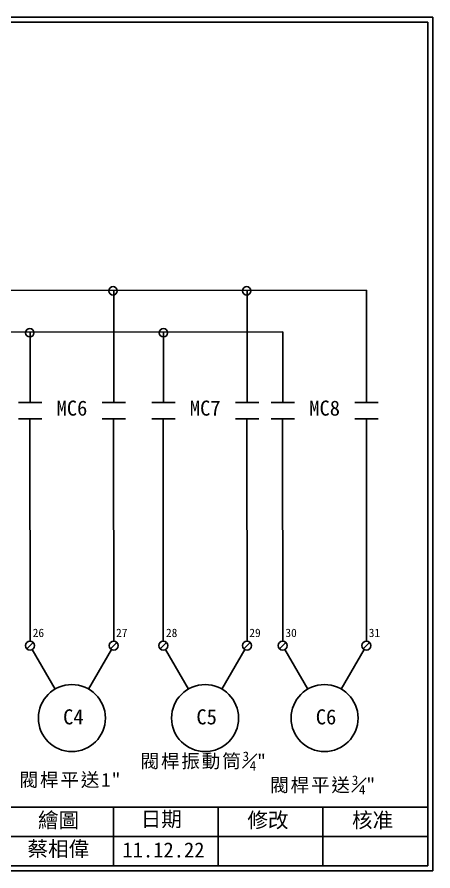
# Model space of a CAD drawing. Extents: x 10 to 297, y 3 to 207.
# Drawn here: x 197.7 to 297, y 3 to 207 of the extents above; entities that cross this region are included whole.
import ezdxf

# ---------------------------------------------------------------- set-up
doc = ezdxf.new("R2010")
doc.units = 0
doc.layers.get('0').update_dxf_attribs({"linetype": 'CONTINUOUS'})
doc.layers.add('圖框層', color=7, linetype='CONTINUOUS')
doc.layers.add('標尺寸層', color=3, linetype='CONTINUOUS')
doc.styles.add('STSL', font='KAIU.TTF')
doc.styles.add('標楷體', font='KAIU.TTF')

msp = doc.modelspace()

# ---------------------------------------------------------------- linework, layer by layer
for p, q in [((220.81, 141.68), (220.83, 114.93)), ((252.63, 141.7), (252.65, 114.93)), ((281.15, 141.71), (281.17, 114.93)), ((200.81, 131.72), (200.83, 114.93)), ((232.64, 131.74), (232.65, 114.93)), ((261.15, 131.76), (261.17, 114.93)), ((200.76, 110.96), (200.79, 57.89)), ((220.76, 110.96), (220.79, 57.89)), ((232.59, 110.96), (232.61, 57.89)), ((252.59, 110.96), (252.61, 57.89)), ((261.1, 110.96), (261.13, 57.89)), ((281.1, 110.96), (281.13, 57.89)), ((201.55, 57.58), (200.03, 56.06)), ((221.55, 57.58), (220.03, 56.06)), ((233.37, 57.58), (231.86, 56.06)), ((253.37, 57.58), (251.86, 56.06)), ((261.89, 57.58), (260.37, 56.06)), ((281.89, 57.58), (280.37, 56.06)), ((206.78, 46.45), (201.33, 55.89)), ((214.78, 46.45), (220.24, 55.9)), ((238.6, 46.45), (233.15, 55.89)), ((246.6, 46.45), (252.06, 55.9)), ((267.12, 46.45), (261.67, 55.89)), ((275.12, 46.45), (280.58, 55.9))]:
    msp.add_line(p, q)
for centre, radius in [((200.79, 56.82), 1.07), ((220.79, 56.82), 1.07), ((232.61, 56.82), 1.07), ((252.61, 56.82), 1.07), ((261.13, 56.82), 1.07), ((281.13, 56.82), 1.07), ((210.78, 39.52), 8), ((242.6, 39.52), 8), ((271.12, 39.52), 8)]:
    msp.add_circle(centre, radius)
at = {"layer": '圖框層', "color": 7}
for p, q in [((297, 206.97), (10, 206.97)), ((297, 3), (297, 206.97)), ((295.75, 205.72), (11.25, 205.72)), ((295.75, 4.25), (295.75, 205.72)), ((11.25, 18.25), (295.75, 18.25)), ((220.75, 4.25), (220.75, 18.25)), ((245.75, 4.25), (245.75, 18.25)), ((270.75, 4.25), (270.75, 18.25)), ((145.75, 11.25), (295.75, 11.25)), ((11.25, 4.25), (295.75, 4.25)), ((10, 3), (297, 3))]:
    msp.add_line(p, q, dxfattribs=at)
at = {"layer": '標尺寸層', "color": 7}
for p, q in [((42.11, 141.57), (281.15, 141.71)), ((22.23, 131.57), (261.15, 131.76)), ((198.04, 114.93), (203.61, 114.93)), ((218.04, 114.93), (223.61, 114.93)), ((229.87, 114.93), (235.43, 114.93)), ((249.87, 114.93), (255.43, 114.93)), ((258.38, 114.93), (263.95, 114.93)), ((278.38, 114.93), (283.95, 114.93)), ((198.04, 110.96), (203.61, 110.96)), ((218.04, 110.96), (223.61, 110.96)), ((229.87, 110.96), (235.43, 110.96)), ((249.87, 110.96), (255.43, 110.96)), ((258.38, 110.96), (263.95, 110.96)), ((278.38, 110.96), (283.95, 110.96))]:
    msp.add_line(p, q, dxfattribs=at)
for centre in [(220.61, 141.57), (252.52, 141.57), (200.73, 131.57), (232.64, 131.57)]:
    msp.add_circle(centre, 1, dxfattribs=at)

# ---------------------------------------------------------------- texts
at = {"color": 0, "char_height": 3.25, "width": 29.841, "attachment_point": 2, "style": '標楷體'}
for s, insert in [('\\A1;{\\T1.1;閥桿振動筒\\H0.7x;\\S3#4;\\H1.429x;"}', (242.28, 31.52)), ('{\\T1.1;閥桿平送1"}', (210.46, 26.39)), ('\\A1;{\\T1.1;閥桿平送\\H0.7x;\\S3#4;\\H1.429x;"}', (270.8, 25.81))]:
    msp.add_mtext(s, dxfattribs=dict(at, insert=insert))
at = {"layer": '圖框層', "color": 4, "style": 'STSL'}
for s, height, p in [('MC6', 3.6, (207.13, 111.76)), ('MC7', 3.6, (238.95, 111.76)), ('MC8', 3.6, (267.47, 111.76)), ('26', 2, (201.43, 58.87)), ('27', 2, (221.33, 58.87)), ('28', 2, (233.25, 58.87)), ('29', 2, (253.15, 58.87)), ('30', 2, (261.77, 58.87)), ('31', 2, (281.67, 58.87)), ('C4', 3.6, (208.69, 38)), ('C5', 3.6, (240.52, 38)), ('C6', 3.6, (269.03, 38)), ('繪圖', 3.6, (202.69, 13.34)), ('日期', 3.6, (227.22, 13.59)), ('修改', 3.6, (252.69, 13.34)), ('核准', 3.6, (277.69, 13.34)), ('蔡相偉', 3.6, (200.18, 6.47)), ('11.12.22', 3.6, (222.86, 6.22))]:
    msp.add_text(s, height=height, dxfattribs=at).set_placement(p)

doc.saveas('drawing.dxf')
